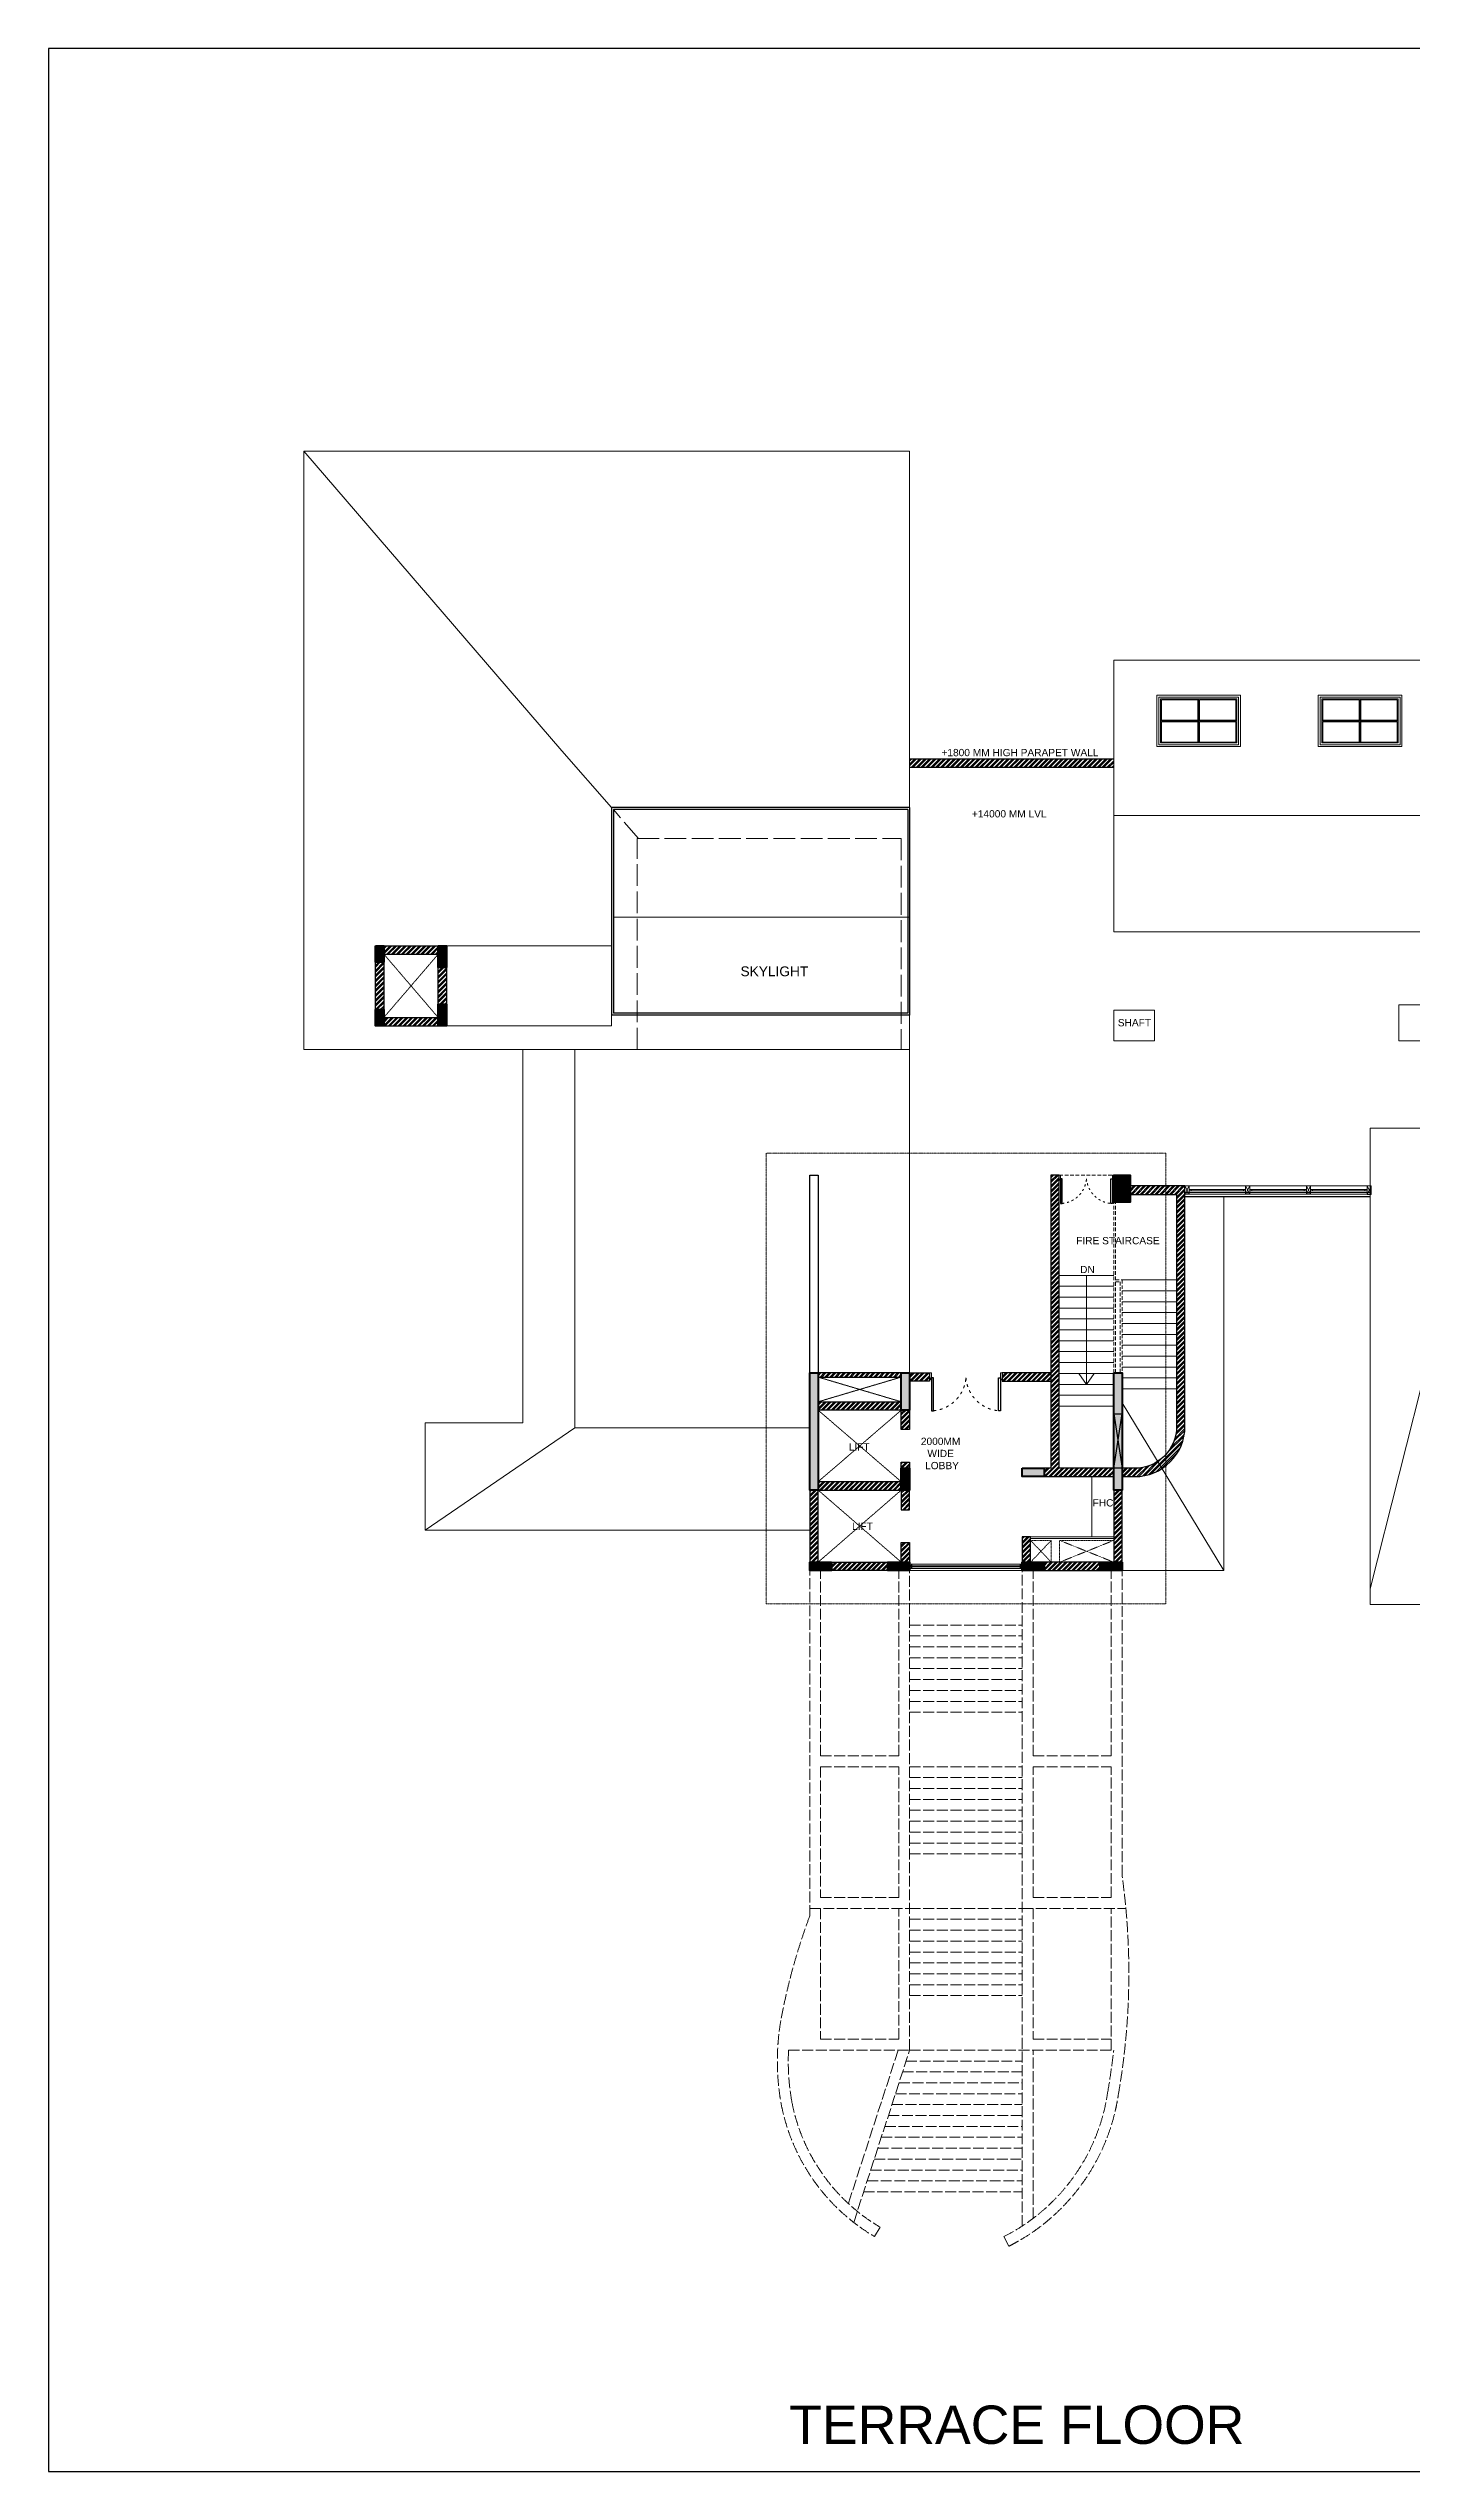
# Model space of a CAD drawing. Header units: millimetres. Extents: x 149548 to 2069915, y -1587483 to -1219800.
# Drawn here: x 1606738 to 1644270, y -1411025 to -1344331 of the extents above; entities that cross this region are included whole.
import ezdxf

# ---------------------------------------------------------------- set-up
doc = ezdxf.new("R2010")
doc.units = ezdxf.units.MM
doc.header["$MEASUREMENT"] = 0
for name, pattern in [('ACAD_ISO02W100', [15, 12, -3]), ('ACAD_ISO03W100', [30, 12, -18]), ('CONTINOUS', [0]), ('DASHED', [0.75, 0.5, -0.25]), ('HIDDEN', [0.375, 0.25, -0.125]), ('x-equipment$0$HIDDEN2', [0.1875, 0.125, -0.0625])]:
    doc.linetypes.add(name, pattern=pattern)
for name, color, linetype, lineweight in [('BRICK WALL_MOFA', 8, 'Continuous', 30), ('CONCRETE_MOFA', 230, 'Continuous', 40), ('DIMENSION_MOFA', 62, 'HIDDEN', 15), ('DOOR FRAME_MOFA', 42, 'Continuous', 15), ('DOOR SWING_MOFA', 49, 'ACAD_ISO03W100', 5), ('ELEV_09_MOFA', 37, 'Continuous', 9), ('ELEV_15_MOFA', 31, 'Continuous', 15), ('ELEV_GRADE 2_MOFA', 37, 'Continuous', 9), ('NEW BLOCK WORK', 126, 'Continuous', 30), ('OVERHEAD LINES_MOFA', 252, 'ACAD_ISO02W100', 9), ('STAIRS_MOFA', 1, 'Continuous', 13), ('TEXT_MOFA', 222, 'Continuous', 18)]:
    doc.layers.add(name, color=color, linetype=linetype, lineweight=lineweight)
doc.layers.add('DOOR  MOFA', color=7, linetype='Continuous')
doc.layers.add('HATCH SOLID_MOFA', color=7, linetype='Continuous', lineweight=5, true_color=0x9c9c9c)
doc.layers.add('HATCH_LIGHT_MOFA', color=7, linetype='Continuous', lineweight=5, true_color=0x5b5b5b)
doc.layers.add('WINDOW FRAME_MOFA', color=19, linetype='Continuous', lineweight=15, transparency=0.4)
doc.styles.add('1-100', font='arial.ttf', dxfattribs={"height": 400})
doc.styles.get("Standard").update_dxf_attribs({"font": 'arial.ttf'})
doc.dimstyles.new('DIM 1-100 1', dxfattribs={"dimtxt": 200, "dimasz": 100, "dimexe": 50, "dimexo": 50, "dimgap": 50, "dimtad": 1, "dimdec": 1, "dimrnd": 5, "dimzin": 0, "dimdsep": 46, "dimtxsty": 'Standard', "dimblk": 'ARCHTICK', "dimcen": 100, "dimdle": 100, "dimclrd": 256, "dimclre": 256, "dimclrt": 256, "dimadec": 0, "dimazin": 0, "dimtfac": 1, "dimtdec": 1, "dimtix": 1, "dimtofl": 0, "dimtmove": 1, "dimatfit": 3, "dimldrblk": 'OPEN90', "dimfxl": 1, "dimtolj": 1, "dimtzin": 0, "dimlwd": -1, "dimlwe": -1, "dimarcsym": 0})
pattern_1 = [(45, (809291.075, -352668.9), (-67.351921, 67.351921), []), (45, (809335.98, -352668.9), (-67.351921, 67.351921), [])]
pattern_2 = [(45, (2077931.49, -1366866.46), (-67.35192, 67.35192), []), (45, (2077976.39, -1366866.46), (-67.35192, 67.35192), [])]
pattern_3 = [(45, (91450.9, 7511.24), (-67.35192, 67.35192), []), (45, (91495.8, 7511.24), (-67.35192, 67.35192), [])]

# ---------------------------------------------------------------- blocks, each defined once
blk = doc.blocks.new('AL FRAME 50X100_MOFA^-flat-40')
blk.add_lwpolyline([(0, 123.625), (0, 8.625), (57.5, 8.625), (57.5, 123.625)], close=True)
at = {"layer": 'HATCH_LIGHT_MOFA'}
for p, q in [((0, 123.625), (57.5, 8.625)), ((0, 8.625), (57.5, 123.625))]:
    blk.add_line(p, q, dxfattribs=at)
blk = doc.blocks.new('*U127')
at = {"layer": 'ELEV_GRADE 2_MOFA'}
blk.add_lwpolyline([(5525, -3377), (5553, -3377), (5553, -3356), (5525, -3356)], close=True, dxfattribs=at)
at = {"layer": 'WINDOW FRAME_MOFA'}
for points in [[(5525, -3309), (8510, -3309), (8567, -3309), (8567, -3424), (8510, -3424), (5525, -3424)], [(8567, -3309), (8510, -3424), (8510, -3309), (8567, -3424)], [(8481, -3356), (5553, -3356), (5553, -3377), (8481, -3377)]]:
    blk.add_lwpolyline(points, dxfattribs=at)
blk.add_lwpolyline([(8481, -3377), (8510, -3377), (8510, -3356), (8481, -3356)], close=True, dxfattribs=at)
at = {"layer": 'DIMENSION_MOFA'}
blk.add_blockref('AL FRAME 50X100_MOFA^-flat-40', (5467, -3432), dxfattribs=at)
blk = doc.blocks.new('strs')
at = {"layer": 'ELEV_GRADE 2_MOFA', "linetype": 'ACAD_ISO02W100', "ltscale": 25}
for p, q in [((0, -9508), (0, 0)), ((300, -5100), (300, 0)), ((2450, -5100), (2450, 0)), ((2750, -13200), (2750, 0)), ((5850, -18041), (5850, 0)), ((6150, -5100), (6150, 0)), ((8300, -5100), (8300, 0)), ((8600, -8403), (8600, 0)), ((2750, -1500), (5850, -1500)), ((2750, -1800), (5850, -1800)), ((2750, -2100), (5850, -2100)), ((2750, -2400), (5850, -2400)), ((2750, -2700), (5850, -2700)), ((2750, -3000), (5850, -3000)), ((2750, -3300), (5850, -3300)), ((2750, -3600), (5850, -3600)), ((2750, -3600), (5850, -3600)), ((2750, -3900), (5850, -3900)), ((300, -5100), (2450, -5100)), ((6150, -5100), (8300, -5100)), ((300, -5400), (2450, -5400)), ((2450, -9000), (2450, -5400)), ((2750, -5400), (5850, -5400)), ((2750, -5700), (5850, -5700)), ((2750, -6000), (5850, -6000)), ((6150, -9000), (6150, -5400)), ((6150, -5400), (8300, -5400)), ((8300, -9000), (8300, -5400)), ((2750, -6300), (5850, -6300)), ((2750, -6600), (5850, -6600)), ((2750, -6900), (5850, -6900)), ((2750, -7200), (5850, -7200)), ((2750, -7500), (5850, -7500)), ((2750, -7800), (5850, -7800)), ((0, -9300), (2750, -9300)), ((300, -9000), (2450, -9000)), ((2450, -12900), (2450, -9300)), ((2750, -9300), (5850, -9300)), ((5850, -9300), (8704, -9300)), ((6150, -9000), (8300, -9000)), ((8300, -13200), (8300, -9300)), ((2750, -9600), (5850, -9600)), ((2750, -9900), (5850, -9900)), ((2750, -10200), (5850, -10200)), ((2750, -10500), (5850, -10500)), ((2750, -10800), (5850, -10800)), ((2750, -11100), (5850, -11100)), ((2750, -11400), (5850, -11400)), ((2750, -11400), (5850, -11400)), ((2750, -11700), (5850, -11700)), ((-584, -13200), (2750, -13200)), ((300, -12900), (2450, -12900)), ((300, -12900), (2450, -12900)), ((2435, -13200), (1062, -17423)), ((1209, -17941), (2750, -13200)), ((2750, -13200), (8368, -13200)), ((2750, -13200), (8368, -13200)), ((6150, -12900), (8300, -12900)), ((6150, -17831), (6150, -13200)), ((2555, -13800), (5850, -13800)), ((2652, -13500), (5850, -13500)), ((2360, -14400), (5850, -14400)), ((2457, -14100), (5850, -14100)), ((2067, -15300), (5850, -15300)), ((2165, -15000), (5850, -15000)), ((2262, -14700), (5850, -14700)), ((1872, -15900), (5850, -15900)), ((1970, -15600), (5850, -15600)), ((1677, -16500), (5850, -16500)), ((1775, -16200), (5850, -16200)), ((1482, -17100), (5850, -17100)), ((1580, -16800), (5850, -16800)), ((5344, -18332), (5479, -18600))]:
    blk.add_line(p, q, dxfattribs=at)
for points in [[(300, -5400), (300, -9000)], [(300, -9300), (300, -12900)], [(6150, -9300), (6150, -12900)]]:
    blk.add_lwpolyline(points, dxfattribs=at)
for points in [[(0, -9508, 0.043507), (-798, -12389, 0.08667), (-788, -14677, 0.215471), (1783, -18332)], [(-584, -13200, 0.056292), (-493, -14622, 0.215385), (1936, -18073), (1783, -18332)]]:
    blk.add_lwpolyline(points, format="xyb", dxfattribs=at)
for centre, radius, start, end in [((-10636, -11082), 19422, 350.06962, 7.93105), ((-10636, -11082), 19122, 350.06962, 353.64208), ((2963, -13604), 5294, 296.73879, 351.53101), ((2963, -13604), 5594, 296.73879, 351.49113)]:
    blk.add_arc(centre, radius, start, end, dxfattribs=at)
blk = doc.blocks.new('blah blah blah1-flat-1')
at = {"layer": 'DOOR  MOFA'}
for points in [[(-1593, 20), (-1593, -730), (-1546, -730), (-1546, 20)], [(-27, 20), (-27, -730), (-74, -730), (-74, 20)]]:
    blk.add_lwpolyline(points, close=True, dxfattribs=at)
at = {"layer": 'DOOR FRAME_MOFA'}
for p, q in [((-1635, -20), (-1635, 130)), ((15, -20), (15, 130))]:
    blk.add_line(p, q, dxfattribs=at)
at = {"layer": 'DOOR FRAME_MOFA', "ltscale": 5}
for points in [[(-1605, 20), (-1593, 20), (-1593, 130), (-1635, 130)], [(-1635, -20), (-1605, -20), (-1605, 20)], [(15, -20), (-15, -20), (-15, 20), (-27, 20), (-27, 130), (15, 130)]]:
    blk.add_lwpolyline(points, dxfattribs=at)
at = {"layer": 'DOOR SWING_MOFA', "linetype": 'ACAD_ISO03W100', "ltscale": 5}
for centre, start, end in [((-1623, 82), 275.3904, 355.6632), ((3, 82), 184.3368, 264.6096)]:
    blk.add_arc(centre, 815, start, end, dxfattribs=at)
blk = doc.blocks.new('_ArchTick')
at = {"color": 0, "linetype": 'ByBlock', "const_width": 0.15}
blk.add_lwpolyline([(-0.5, -0.5), (0.5, 0.5)], dxfattribs=at)
blk = doc.blocks.new('WINDOW CENTRAL AXIS')
at = {"layer": 'WINDOW FRAME_MOFA'}
for p, q in [((1240128, -1741480), (1240243, -1741250)), ((1240128, -1741250), (1240243, -1741480)), ((1241800, -1741480), (1241915, -1741250)), ((1241800, -1741250), (1241915, -1741480)), ((1243471, -1741480), (1243586, -1741250)), ((1243471, -1741250), (1243586, -1741480)), ((1245258, -1741481), (1245143, -1741251)), ((1245258, -1741251), (1245143, -1741481))]:
    blk.add_line(p, q, dxfattribs=at)
for points in [[(1240128, -1741480), (1240128, -1741250), (1240243, -1741250), (1240243, -1741480)], [(1240243, -1741480), (1245258, -1741481), (1245258, -1741251), (1240243, -1741250)], [(1240300, -1741345), (1240243, -1741345), (1240243, -1741386), (1240300, -1741386)], [(1241742, -1741345), (1241800, -1741345), (1241800, -1741386), (1241742, -1741386)], [(1241800, -1741480), (1241800, -1741250), (1241915, -1741250), (1241915, -1741480)], [(1241972, -1741345), (1241915, -1741345), (1241915, -1741386), (1241972, -1741386)], [(1243414, -1741345), (1243471, -1741345), (1243471, -1741386), (1243414, -1741386)], [(1243644, -1741345), (1243586, -1741345), (1243586, -1741386), (1243644, -1741386)], [(1245085, -1741345), (1245143, -1741345), (1245143, -1741386), (1245085, -1741386)], [(1245258, -1741481), (1245258, -1741251), (1245143, -1741251), (1245143, -1741481)]]:
    blk.add_lwpolyline(points, close=True, dxfattribs=at)
for points in [[(1240300, -1741345), (1241742, -1741345)], [(1241972, -1741345), (1243414, -1741345)], [(1243644, -1741345), (1245085, -1741345)], [(1241742, -1741386), (1240300, -1741386)], [(1243414, -1741386), (1241972, -1741386)], [(1245085, -1741386), (1243644, -1741386)]]:
    blk.add_lwpolyline(points, dxfattribs=at)
at = {"layer": 'WINDOW FRAME_MOFA', "elevation": 0}
blk.add_lwpolyline([(1243471, -1741480), (1243471, -1741250), (1243586, -1741250), (1243586, -1741480)], close=True, dxfattribs=at)
blk = doc.blocks.new('A$C187627ee')
at = {"layer": 'HATCH SOLID_MOFA', "transparency": 33554687}
h = blk.add_hatch(dxfattribs=at)
h.set_pattern_fill('ANSI32', color=256, scale=10)
h.set_pattern_definition(pattern_3)
h.paths.add_polyline_path([(-5300, 3225), (-5850, 3225), (-5850, 2995), (-5300, 2995)])
h.paths.add_polyline_path([(-1960, 2995), (-1960, 3225), (-3300, 3225), (-3300, 2995)])
h.paths.add_polyline_path([(-1730, 8670), (-1960, 8670), (-1960, 600), (-2150, 600), (-2150, 370), (-230, 370), (-230, 600), (-1730, 600)])
h = blk.add_hatch(dxfattribs=at)
h.set_pattern_fill('ANSI32', color=256, scale=10)
h.set_pattern_definition(pattern_3)
edge = h.paths.add_edge_path()
edge.add_line((1500, 8140), (1500, 1750))
edge.add_arc((350, 1750), 1150, -89.99999, 0.00001, ccw=False)
edge.add_line((350, 600), (0, 600))
edge.add_line((0, 600), (0, 370))
edge.add_line((0, 370), (350, 370))
edge.add_arc((350, 1750), 1380, 270.00001, 360.00007)
edge.add_line((1730, 1750), (1730, 8370))
edge.add_line((1730, 8370), (220, 8370))
edge.add_line((220, 8370), (220, 8140))
edge.add_line((220, 8140), (1500, 8140))
at = {"layer": 'BRICK WALL_MOFA'}
blk.add_lwpolyline([(-1730, 8670), (-1960, 8670), (-1960, 600), (-2150, 600), (-2150, 370), (-230, 370), (-230, 600), (-1730, 600)], close=True, dxfattribs=at)
blk.add_lwpolyline([(1500, 8140), (1500, 1750, -0.414214), (350, 600), (0, 600), (0, 370), (350, 370, 0.414214), (1730, 1750), (1730, 8370), (220, 8370), (220, 8140)], format="xyb", close=True, dxfattribs=at)
for points in [[(-5850, 3225), (-5300, 3225), (-5300, 2995), (-5850, 2995)], [(-1960, 3225), (-2750, 3225), (-3300, 3225), (-3300, 2995), (-1960, 2995)]]:
    blk.add_lwpolyline(points, dxfattribs=at)
at = {"layer": 'NEW BLOCK WORK'}
for p, q in [((-230, 2100), (0, 600)), ((-230, 600), (0, 2100))]:
    blk.add_line(p, q, dxfattribs=at)
blk.add_lwpolyline([(0, 600), (-230, 600), (-230, 2100), (0, 2100)], close=True, dxfattribs=at)
at = {"layer": 'STAIRS_MOFA', "linetype": 'DASHED', "ltscale": 200}
blk.add_line((-1730, 8670), (-230, 8670), dxfattribs=at)
at = {"layer": 'STAIRS_MOFA'}
for p, q in [((-1730, 5910), (-230, 5910)), ((-1730, 5610), (-230, 5610)), ((1500, 5785), (0, 5785)), ((1500, 5485), (0, 5485)), ((-1730, 5310), (-230, 5310)), ((-1730, 5010), (-230, 5010)), ((-1730, 4710), (-230, 4710)), ((1500, 5185), (0, 5185)), ((1500, 4885), (0, 4885)), ((-1730, 4410), (-230, 4410)), ((-1730, 4110), (-230, 4110)), ((1500, 4585), (0, 4585)), ((1500, 4285), (0, 4285)), ((-1730, 3810), (-230, 3810)), ((-1730, 3510), (-230, 3510)), ((1500, 3985), (0, 3985)), ((1500, 3685), (0, 3685)), ((1500, 3385), (0, 3385)), ((-1730, 3210), (-230, 3210)), ((-1730, 2910), (-230, 2910)), ((1500, 3085), (0, 3085)), ((1500, 2785), (0, 2785)), ((-1730, 2610), (-230, 2610)), ((-1730, 2310), (-230, 2310)), ((1730, 2100), (1730, 2100))]:
    blk.add_line(p, q, dxfattribs=at)
at = {"layer": 'STAIRS_MOFA', "linetype": 'DASHED', "ltscale": 200}
for points in [[(-230, 3225), (-230, 7920)], [(-180, 3225), (-180, 7920)], [(-180, 5785), (0, 5785), (0, 3225)], [(-180, 5735), (-50, 5735), (-50, 3225)]]:
    blk.add_lwpolyline(points, dxfattribs=at)
at = {"layer": 'DIMENSION_MOFA'}
for p, xscale, yscale, zscale in [((-244, 8552), 0.9090899184022943, 0.9090899184022943, 0.9090899184022943), ((-3318, 3067), 1.212121212121197, 1.212121212121197, 1.212121212121197)]:
    blk.add_blockref('blah blah blah1-flat-1', p, dxfattribs=dict(at, xscale=xscale, yscale=yscale, zscale=zscale))
at = {"layer": 'TEXT_MOFA', "insert": (1500, 6966), "char_height": 200, "attachment_point": 3, "rotation": 0.00001, "style": '1-100'}
blk.add_mtext_dynamic_manual_height_columns('\\pxqc;FIRE STAIRCASE', width=3230, gutter_width=750, heights=[0], dxfattribs=at)
at = {"layer": 'TEXT_MOFA', "insert": (-1157, 6171), "char_height": 200, "attachment_point": 1, "style": '1-100'}
blk.add_mtext_dynamic_manual_height_columns('DN', width=404.63, gutter_width=750, heights=[0], dxfattribs=at)
at = {"layer": 'HATCH_LIGHT_MOFA'}
blk.add_leader([(-980, 2910), (-980, 5910)], dimstyle='DIM 1-100 1', override={"dimasz": 300, "dimldrblk": 'Open90'}, dxfattribs=at)

msp = doc.modelspace()

# ---------------------------------------------------------------- hatches: boundary and pattern name
at = {"layer": 'HATCH SOLID_MOFA'}
h = msp.add_hatch(dxfattribs=at)
h.set_pattern_fill('ANSI32', color=256, scale=10)
h.set_pattern_definition(pattern_2)
h.paths.add_polyline_path([(1630449.95, -1364125.38), (1630449.95, -1363895.38), (1636069.95, -1363895.38), (1636069.95, -1364125.38)])
h = msp.add_hatch(dxfattribs=at)
h.set_pattern_fill('ANSI32', color=256, scale=10)
h.set_pattern_definition(pattern_1)
h.paths.add_polyline_path([(1617469.95, -1371235.38), (1617469.95, -1371005.38), (1615969.95, -1371005.38), (1615969.95, -1371235.38)])
h.paths.add_polyline_path([(1615739.95, -1370785.38), (1615969.95, -1370785.38), (1615969.95, -1369480.38), (1615739.95, -1369480.38)])
h.paths.add_polyline_path([(1615969.95, -1369260.38), (1617469.95, -1369260.38), (1617469.95, -1369030.38), (1615969.95, -1369030.38)])
h.paths.add_polyline_path([(1617469.95, -1369630.38), (1617699.95, -1369630.38)])
h = msp.add_hatch(dxfattribs=at)
h.set_pattern_fill('ANSI32', color=256, scale=10)
h.set_pattern_definition(pattern_2)
h.paths.add_polyline_path([(1617469.95, -1370635.38), (1617469.95, -1369630.38), (1617699.95, -1369630.38), (1617699.95, -1370635.38)])
h = msp.add_hatch(dxfattribs=at)
h.set_pattern_fill('ANSI32', color=256, scale=10)
h.set_pattern_definition(pattern_1)
h.paths.add_polyline_path([(1629849.95, -1385995.38), (1629849.95, -1386225.38), (1628299.95, -1386225.38), (1628299.95, -1385995.38)])
h.paths.add_polyline_path([(1630219.95, -1380785.38), (1627929.95, -1380785.38), (1627929.95, -1380900.38), (1630219.95, -1380900.38)])
h.paths.add_polyline_path([(1630449.95, -1384010.38), (1630219.95, -1384010.38), (1630219.95, -1384552.88), (1630449.95, -1384552.88)])
h.paths.add_polyline_path([(1630449.95, -1385452.88), (1630449.95, -1385995.38), (1630219.95, -1385995.38), (1630219.95, -1385452.88)])
h.paths.add_polyline_path([(1630449.95, -1381810.38), (1630449.95, -1382345.38), (1630219.95, -1382345.38), (1630219.95, -1381810.38)])
h.paths.add_polyline_path([(1630449.95, -1383245.38), (1630449.95, -1383410.38), (1630219.95, -1383410.38), (1630219.95, -1383245.38)])
h.paths.add_polyline_path([(1630219.95, -1384010.38), (1630219.95, -1383780.38), (1627929.95, -1383780.38), (1627929.95, -1384010.38)])
h.paths.add_polyline_path([(1627929.95, -1381580.38), (1630219.95, -1381580.38), (1630219.95, -1381810.38), (1627929.95, -1381810.38)])
h.paths.add_polyline_path([(1627699.95, -1384010.38), (1627699.95, -1385995.38), (1627929.95, -1385995.38), (1627929.95, -1384010.38)])
h = msp.add_hatch(dxfattribs=at)
h.set_pattern_fill('ANSI32', color=256, scale=10)
h.set_pattern_definition(pattern_1)
h.paths.add_polyline_path([(1636299.95, -1385995.38), (1636299.95, -1385815.38), (1636299.95, -1384461.02), (1636299.95, -1384010.38), (1636069.95, -1384010.38), (1636069.95, -1385995.38)])
at = {"layer": 'HATCH SOLID_MOFA', "transparency": 33554687}
h = msp.add_hatch(dxfattribs=at)
h.set_pattern_fill('ANSI32', color=256, scale=10)
h.set_pattern_definition([(45, (488972.81, -352664.94), (-67.351921, 67.351921), []), (45, (489017.71, -352664.94), (-67.351921, 67.351921), [])])
h.paths.add_polyline_path([(1633779.94, -1385995.38), (1633779.94, -1385295.38), (1633549.95, -1385295.38), (1633549.95, -1385995.38)])
at = {"layer": 'HATCH SOLID_MOFA'}
h = msp.add_hatch(dxfattribs=at)
h.set_pattern_fill('ANSI32', color=256, scale=10)
h.set_pattern_definition(pattern_1)
h.paths.add_polyline_path([(1634149.95, -1385995.38), (1635699.95, -1385995.38), (1635699.95, -1386225.38), (1634149.95, -1386225.38)])
at = {"layer": 'HATCH_LIGHT_MOFA', "transparency": 33554687}
h = msp.add_hatch(color=256, dxfattribs=at)
h.dxf.hatch_style = 1
h.paths.add_polyline_path([(1615739.95, -1369030.38), (1615739.95, -1369480.38), (1615969.95, -1369480.38), (1615969.95, -1369030.38)])
h = msp.add_hatch(color=256, dxfattribs=at)
h.dxf.hatch_style = 1
h.paths.add_polyline_path([(1617469.95, -1369630.38), (1617699.95, -1369630.38), (1617699.95, -1369030.38), (1617469.95, -1369030.38)])
h = msp.add_hatch(color=256, dxfattribs=at)
h.dxf.hatch_style = 1
h.paths.add_polyline_path([(1615739.95, -1370785.38), (1615739.95, -1371235.38), (1615969.95, -1371235.38), (1615969.95, -1370785.38)])
h = msp.add_hatch(color=256, dxfattribs=at)
h.dxf.hatch_style = 1
h.paths.add_polyline_path([(1617469.95, -1371235.38), (1617699.95, -1371235.38), (1617699.95, -1370635.38), (1617469.95, -1370635.38)])
h = msp.add_hatch(color=256, dxfattribs=at)
h.dxf.hatch_style = 1
h.paths.add_polyline_path([(1636069.95, -1376090.38), (1636519.95, -1376090.38), (1636519.95, -1375340.38), (1636069.95, -1375340.38)])
h = msp.add_hatch(color=256, dxfattribs=at)
h.dxf.hatch_style = 1
h.paths.add_polyline_path([(1627699.95, -1380785.38), (1627699.95, -1384010.38), (1627929.95, -1384010.38), (1627929.95, -1380785.38)])
h = msp.add_hatch(color=256, dxfattribs=at)
h.dxf.hatch_style = 1
h.paths.add_polyline_path([(1630219.95, -1381810.38), (1630449.95, -1381810.38), (1630449.95, -1380785.38), (1630219.95, -1380785.38)])
h = msp.add_hatch(color=256, dxfattribs=at)
h.dxf.hatch_style = 1
h.paths.add_polyline_path([(1636069.95, -1380785.38), (1636069.95, -1384010.38), (1636299.95, -1384010.38), (1636299.95, -1380785.38)])
h.paths.add_polyline_path([(1633549.95, -1383410.36), (1634149.95, -1383410.36), (1634149.95, -1383640.38), (1633549.95, -1383640.38)])
h = msp.add_hatch(color=256, dxfattribs=at)
h.dxf.hatch_style = 1
h.paths.add_polyline_path([(1630219.95, -1384010.38), (1630449.95, -1384010.38), (1630449.95, -1383410.38), (1630219.95, -1383410.38)])
h = msp.add_hatch(color=256, dxfattribs=at)
h.dxf.hatch_style = 1
h.paths.add_polyline_path([(1627699.95, -1385995.38), (1627699.95, -1386225.38), (1628299.95, -1386225.38), (1628299.95, -1385995.38)])
h = msp.add_hatch(color=256, dxfattribs=at)
h.dxf.hatch_style = 1
h.paths.add_polyline_path([(1629849.95, -1385995.38), (1629849.95, -1386225.38), (1630449.95, -1386225.38), (1630449.95, -1385995.38)])
h = msp.add_hatch(color=256, dxfattribs=at)
h.dxf.hatch_style = 1
h.paths.add_polyline_path([(1633549.95, -1385995.38), (1633549.95, -1386225.38), (1634149.95, -1386225.38), (1634149.95, -1385995.38)])
h = msp.add_hatch(color=256, dxfattribs=at)
h.dxf.hatch_style = 1
h.paths.add_polyline_path([(1635699.95, -1385995.38), (1635699.95, -1386225.38), (1636299.95, -1386225.38), (1636299.95, -1385995.38)])

# ---------------------------------------------------------------- linework, layer by layer
at = {"layer": 'BRICK WALL_MOFA'}
for p, q in [((1636069.95, -1363895.38), (1630449.95, -1363895.38)), ((1636069.95, -1364125.38), (1630449.95, -1364125.38)), ((1615969.95, -1369030.38), (1617469.95, -1369030.38)), ((1615969.95, -1369260.38), (1617469.95, -1369260.38)), ((1615969.95, -1371005.38), (1617469.95, -1371005.38)), ((1617699.95, -1370890.72), (1617699.95, -1371120.72)), ((1615739.95, -1371235.38), (1617699.95, -1371235.38)), ((1643129.95, -1375825.38), (1638029.95, -1375825.38)), ((1643129.95, -1375940.38), (1638029.95, -1375940.38)), ((1627699.95, -1384010.38), (1630219.95, -1384010.38))]:
    msp.add_line(p, q, dxfattribs=at)
for points in [[(1615739.95, -1371235.38), (1615739.95, -1369480.38), (1615969.95, -1369480.38), (1615969.95, -1371005.38)], [(1629849.95, -1385995.38), (1629849.95, -1386225.38), (1628299.95, -1386225.38), (1628299.95, -1385995.38), (1629849.95, -1385995.38)]]:
    msp.add_lwpolyline(points, dxfattribs=at)
for points in [[(1617469.95, -1369630.38), (1617699.95, -1369630.38), (1617699.95, -1370635.38), (1617469.95, -1370635.38)], [(1627699.95, -1375340.38), (1627929.95, -1375340.38), (1627929.95, -1380785.37), (1627699.95, -1380785.37)], [(1630219.95, -1380785.38), (1627929.95, -1380785.38), (1627929.95, -1380900.38), (1630219.95, -1380900.38)], [(1627929.95, -1381580.38), (1630219.95, -1381580.38), (1630219.95, -1381810.38), (1627929.95, -1381810.38)], [(1630449.95, -1381810.38), (1630449.95, -1382345.38), (1630219.95, -1382345.38), (1630219.95, -1381810.38)], [(1630219.95, -1384010.38), (1630219.95, -1383780.38), (1627929.95, -1383780.38), (1627929.95, -1384010.38)], [(1630449.95, -1383245.38), (1630449.95, -1383410.38), (1630219.95, -1383410.38), (1630219.95, -1383245.38)], [(1627699.95, -1384010.38), (1627699.95, -1385995.38), (1627929.95, -1385995.38), (1627929.95, -1384010.38)], [(1630449.95, -1384010.38), (1630219.95, -1384010.38), (1630219.95, -1384552.88), (1630449.95, -1384552.88)], [(1636069.95, -1385995.38), (1636299.95, -1385995.38), (1636299.95, -1384010.38), (1636069.95, -1384010.38)], [(1630449.95, -1385452.88), (1630449.95, -1385995.38), (1630219.95, -1385995.38), (1630219.95, -1385452.88)], [(1633779.94, -1385995.38), (1633779.94, -1385295.38), (1633549.95, -1385295.38), (1633549.95, -1385995.38)], [(1634149.95, -1386225.38), (1635699.95, -1386225.38), (1635699.95, -1385995.38), (1634149.95, -1385995.38)]]:
    msp.add_lwpolyline(points, close=True, dxfattribs=at)
at = {"layer": 'CONCRETE_MOFA'}
for points in [[(1615739.95, -1369030.38), (1615969.95, -1369030.38), (1615969.95, -1369480.38), (1615739.95, -1369480.38), (1615739.95, -1369030.38)], [(1617469.95, -1369030.38), (1617699.95, -1369030.38), (1617699.95, -1369630.38), (1617469.95, -1369630.38), (1617469.95, -1369030.38)], [(1615739.95, -1370785.38), (1615969.95, -1370785.38), (1615969.95, -1371235.38), (1615739.95, -1371235.38), (1615739.95, -1370785.38)], [(1617469.95, -1370635.38), (1617699.95, -1370635.38), (1617699.95, -1371235.38), (1617469.95, -1371235.38), (1617469.95, -1370635.38)], [(1636069.95, -1375340.38), (1636519.95, -1375340.38), (1636519.95, -1376090.38), (1636069.95, -1376090.38), (1636069.95, -1375340.38)], [(1627699.95, -1380785.38), (1627929.95, -1380785.38), (1627929.95, -1384010.38), (1627699.95, -1384010.38), (1627699.95, -1380785.38)], [(1630219.95, -1380785.38), (1630449.95, -1380785.38), (1630449.95, -1381810.38), (1630219.95, -1381810.38), (1630219.95, -1380785.38)], [(1636069.95, -1380785.38), (1636299.95, -1380785.38), (1636299.95, -1384010.38), (1636069.95, -1384010.38), (1636069.95, -1380785.38)], [(1630219.95, -1383410.38), (1630449.95, -1383410.38), (1630449.95, -1384010.38), (1630219.95, -1384010.38), (1630219.95, -1383410.38)], [(1628299.95, -1385995.38), (1628299.95, -1386225.38), (1627699.95, -1386225.38), (1627699.95, -1385995.38), (1628299.95, -1385995.38)], [(1630449.95, -1385995.38), (1630449.95, -1386225.38), (1629849.95, -1386225.38), (1629849.95, -1385995.38), (1630449.95, -1385995.38)], [(1634149.95, -1385995.38), (1634149.95, -1386225.38), (1633549.95, -1386225.38), (1633549.95, -1385995.38), (1634149.95, -1385995.38)], [(1636299.95, -1385995.38), (1636299.95, -1386225.38), (1635699.95, -1386225.38), (1635699.95, -1385995.38), (1636299.95, -1385995.38)]]:
    msp.add_lwpolyline(points, dxfattribs=at)
for points in [[(1636519.95, -1375340.38), (1636519.95, -1376090.38), (1636069.95, -1376090.38), (1636069.95, -1375340.38)], [(1633549.95, -1383410.36), (1634149.95, -1383410.36), (1634149.95, -1383640.38), (1633549.95, -1383640.38)]]:
    msp.add_lwpolyline(points, close=True, dxfattribs=at)
at = {"layer": 'DOOR FRAME_MOFA'}
for p, q in [((1633779.94, -1385295.38), (1636069.95, -1385295.38)), ((1633779.94, -1385345.38), (1636069.95, -1385345.38))]:
    msp.add_line(p, q, dxfattribs=at)
at = {"layer": 'ELEV_09_MOFA', "linetype": 'ACAD_ISO02W100', "ltscale": 50}
msp.add_line((1622986.45, -1366075.38), (1622291.63, -1365282.44), dxfattribs=at)
msp.add_lwpolyline([(1622949.95, -1366075.38), (1630219.95, -1366075.38), (1630219.95, -1371883.38), (1622949.95, -1371883.38)], close=True, dxfattribs=at)
at = {"layer": 'ELEV_15_MOFA', "ltscale": 900}
for p, q in [((1613769.95, -1363665.38), (1613769.95, -1355414.82)), ((1613769.95, -1355414.82), (1630449.95, -1355414.82)), ((1620873.67, -1363664.24), (1613769.95, -1355414.82)), ((1613769.95, -1371883.38), (1613769.95, -1363665.38)), ((1622241.63, -1365225.38), (1620873.67, -1363664.24)), ((1671629.95, -1365445.38), (1636069.95, -1365445.38)), ((1630449.95, -1368243.38), (1622291.63, -1368243.38)), ((1617699.95, -1369030.38), (1622241.63, -1369030.38)), ((1622241.63, -1370935.38), (1622241.63, -1371235.38)), ((1630449.95, -1370935.38), (1630449.95, -1380785.38)), ((1630449.95, -1371883.38), (1613769.95, -1371883.38)), ((1617699.95, -1371235.38), (1622241.63, -1371235.38)), ((1621229.95, -1382295.39), (1621229.95, -1371883.38)), ((1643129.95, -1374045.38), (1644929.95, -1374045.38)), ((1639099.95, -1386225.38), (1639099.95, -1375940.38)), ((1644729.95, -1380414.26), (1643129.95, -1386725.38)), ((1627699.91, -1382295.38), (1627699.89, -1380785.38)), ((1627699.89, -1380785.38), (1630449.95, -1380785.38)), ((1636299.95, -1381613.61), (1639099.95, -1386225.38)), ((1617112.95, -1385110.38), (1621229.95, -1382295.39)), ((1627699.91, -1382295.38), (1621229.95, -1382295.39)), ((1639099.95, -1386225.38), (1636299.95, -1386225.38))]:
    msp.add_line(p, q, dxfattribs=at)
at = {"layer": 'ELEV_15_MOFA', "lineweight": 30, "ltscale": 900}
for p, q in [((1630449.95, -1365225.38), (1622241.63, -1365225.38)), ((1622241.63, -1365225.38), (1622241.63, -1370935.38)), ((1622291.63, -1365275.38), (1622291.63, -1370885.38)), ((1630399.95, -1365275.38), (1622291.63, -1365275.38)), ((1630449.95, -1370935.38), (1622241.63, -1370935.38)), ((1630399.95, -1370885.38), (1622291.63, -1370885.38))]:
    msp.add_line(p, q, dxfattribs=at)
at = {"layer": 'ELEV_15_MOFA', "linetype": 'x-equipment$0$HIDDEN2', "ltscale": 5}
for p, q in [((1626499.95, -1387140.38), (1626499.95, -1374740.38)), ((1637499.95, -1374740.38), (1626499.95, -1374740.38)), ((1637499.95, -1387140.38), (1637499.95, -1374740.38)), ((1626499.95, -1387140.38), (1637499.95, -1387140.38))]:
    msp.add_line(p, q, dxfattribs=at)
at = {"layer": 'ELEV_15_MOFA'}
for p, q in [((1636299.95, -1386225.38), (1627699.95, -1386225.38)), ((1636299.95, -1386225.38), (1627699.95, -1386225.38)), ((1630449.95, -1386225.38), (1633549.95, -1386225.38))]:
    msp.add_line(p, q, dxfattribs=at)
at = {"layer": 'ELEV_15_MOFA', "ltscale": 900}
for points in [[(1630449.95, -1355414.82), (1630449.95, -1365225.38)], [(1671629.95, -1368645.38), (1636069.95, -1368645.38), (1636069.95, -1361165.38), (1690359.95, -1361165.38), (1690359.95, -1368645.38), (1680409.95, -1368645.38), (1680409.95, -1376190.85), (1684159.95, -1376190.85), (1684159.95, -1387155.38), (1643129.95, -1387155.38), (1643129.95, -1374045.38)], [(1627699.95, -1385110.38), (1617112.95, -1385110.38), (1617112.95, -1382155.18), (1619799.34, -1382155.18), (1619799.34, -1371883.38)]]:
    msp.add_lwpolyline(points, dxfattribs=at)
for points in [[(1637257.45, -1362135.38), (1639557.45, -1362135.38), (1639557.45, -1363545.38), (1637257.45, -1363545.38)], [(1637307.45, -1362185.38), (1639507.45, -1362185.38), (1639507.45, -1363495.38), (1637307.45, -1363495.38)], [(1637357.45, -1362235.38), (1639457.45, -1362235.38), (1639457.45, -1363445.38), (1637357.45, -1363445.38)], [(1638407.45, -1362840.38), (1637357.45, -1362840.38), (1637357.45, -1362235.38), (1638407.45, -1362235.38)], [(1638382.45, -1362815.38), (1637382.45, -1362815.38), (1637382.45, -1362260.38), (1638382.45, -1362260.38)], [(1638407.45, -1362840.38), (1639457.45, -1362840.38), (1639457.45, -1362235.38), (1638407.45, -1362235.38)], [(1638432.45, -1362815.38), (1639432.45, -1362815.38), (1639432.45, -1362260.38), (1638432.45, -1362260.38)], [(1641702.45, -1362135.38), (1644002.45, -1362135.38), (1644002.45, -1363545.38), (1641702.45, -1363545.38)], [(1641752.45, -1362185.38), (1643952.45, -1362185.38), (1643952.45, -1363495.38), (1641752.45, -1363495.38)], [(1641802.45, -1362235.38), (1643902.45, -1362235.38), (1643902.45, -1363445.38), (1641802.45, -1363445.38)], [(1642852.45, -1362840.38), (1641802.45, -1362840.38), (1641802.45, -1362235.38), (1642852.45, -1362235.38)], [(1642827.45, -1362815.38), (1641827.45, -1362815.38), (1641827.45, -1362260.38), (1642827.45, -1362260.38)], [(1642852.45, -1362840.38), (1643902.45, -1362840.38), (1643902.45, -1362235.38), (1642852.45, -1362235.38)], [(1642877.45, -1362815.38), (1643877.45, -1362815.38), (1643877.45, -1362260.38), (1642877.45, -1362260.38)], [(1638407.45, -1362840.38), (1637357.45, -1362840.38), (1637357.45, -1363445.38), (1638407.45, -1363445.38)], [(1638382.45, -1362865.38), (1637382.45, -1362865.38), (1637382.45, -1363420.38), (1638382.45, -1363420.38)], [(1638407.45, -1362840.38), (1639457.45, -1362840.38), (1639457.45, -1363445.38), (1638407.45, -1363445.38)], [(1638432.45, -1362865.38), (1639432.45, -1362865.38), (1639432.45, -1363420.38), (1638432.45, -1363420.38)], [(1642852.45, -1362840.38), (1641802.45, -1362840.38), (1641802.45, -1363445.38), (1642852.45, -1363445.38)], [(1642827.45, -1362865.38), (1641827.45, -1362865.38), (1641827.45, -1363420.38), (1642827.45, -1363420.38)], [(1642852.45, -1362840.38), (1643902.45, -1362840.38), (1643902.45, -1363445.38), (1642852.45, -1363445.38)], [(1642877.45, -1362865.38), (1643877.45, -1362865.38), (1643877.45, -1363420.38), (1642877.45, -1363420.38)], [(1636069.95, -1370805.38), (1637192.45, -1370805.38), (1637192.45, -1371645.38), (1636069.95, -1371645.38)], [(1643917.45, -1371645.38), (1646232.4, -1371645.38), (1646232.4, -1370655.38), (1643917.45, -1370655.38)]]:
    msp.add_lwpolyline(points, close=True, dxfattribs=at)
at = {"layer": 'ELEV_15_MOFA', "lineweight": 30, "ltscale": 900}
for points in [[(1630449.95, -1365225.38), (1630449.95, -1370935.38)], [(1630399.95, -1365275.38), (1630399.95, -1370885.38)]]:
    msp.add_lwpolyline(points, dxfattribs=at)
at = {"layer": 'HATCH_LIGHT_MOFA', "linetype": 'DASHED', "ltscale": 0.5}
for p, q in [((1615969.95, -1369255.38), (1617469.95, -1371005.38)), ((1615969.95, -1371005.38), (1617469.95, -1369260.38)), ((1627929.95, -1381580.38), (1630219.95, -1380900.38)), ((1627929.95, -1380900.38), (1630219.95, -1381580.38)), ((1630219.95, -1381810.38), (1627929.95, -1383780.38)), ((1627929.95, -1381810.38), (1630219.95, -1383780.38)), ((1630219.95, -1384010.38), (1627929.95, -1385995.38)), ((1627929.95, -1384010.38), (1630219.95, -1385995.38))]:
    msp.add_line(p, q, dxfattribs=at)
at = {"layer": 'NEW BLOCK WORK'}
msp.add_lwpolyline([(1606737.63, -1411024.72), (1704902.57, -1411024.72), (1704902.57, -1344330.74), (1606737.63, -1344330.74)], close=True, dxfattribs=at)
at = {"layer": 'OVERHEAD LINES_MOFA', "ltscale": 0.01}
for p, q in [((1633779.95, -1385395.38), (1634349.96, -1385995.38)), ((1633779.95, -1385995.38), (1634349.95, -1385395.38)), ((1634579.96, -1385395.38), (1636069.96, -1385995.38)), ((1634579.96, -1385995.38), (1636069.96, -1385395.38))]:
    msp.add_line(p, q, dxfattribs=at)
at = {"layer": 'OVERHEAD LINES_MOFA', "linetype": 'CONTINOUS', "ltscale": 0.01}
msp.add_lwpolyline([(1635469.94, -1385295.38), (1636069.95, -1385295.38), (1636069.95, -1383640.38), (1635469.94, -1383640.38)], close=True, dxfattribs=at)
at = {"layer": 'OVERHEAD LINES_MOFA', "ltscale": 0.01}
for points in [[(1633779.95, -1385395.38), (1634349.95, -1385395.38), (1634349.95, -1385995.38), (1633779.95, -1385995.38)], [(1634579.96, -1385395.38), (1636069.96, -1385395.38), (1636069.96, -1385995.38), (1634579.96, -1385995.38)]]:
    msp.add_lwpolyline(points, close=True, dxfattribs=at)
at = {"layer": 'STAIRS_MOFA'}
for p, q in [((1636299.95, -1384310.38), (1636299.95, -1384461.02)), ((1636299.95, -1384461.02), (1636299.95, -1385815.38))]:
    msp.add_line(p, q, dxfattribs=at)

# ---------------------------------------------------------------- block references
msp.add_blockref('strs', (1627699.95, -1386225.38))
at = {"layer": 'DIMENSION_MOFA'}
msp.add_blockref('*U127', (1624982.85, -1382744.06), dxfattribs=at)
at = {"layer": 'DOOR FRAME_MOFA'}
msp.add_blockref('WINDOW CENTRAL AXIS', (397902.06, 365610.19), dxfattribs=at)
at = {"layer": 'NEW BLOCK WORK'}
msp.add_blockref('A$C187627ee', (1636299.95, -1384010.38), dxfattribs=at)

# ---------------------------------------------------------------- texts
at = {"layer": 'TEXT_MOFA', "style": '1-100', "oblique": 0}
msp.add_text('SKYLIGHT', height=270, rotation=359.9446848, dxfattribs=at).set_placement((1625793.56, -1369866.25))
at = {"layer": 'TEXT_MOFA', "attachment_point": 1, "style": '1-100'}
for s, insert, char_height, width in [('+1800 MM HIGH PARAPET WALL', (1631326.13, -1363610.95), 200, 5188.2274), ('\\pxqc;+14000 MM LVL', (1630599.13, -1365296.38), 200, 5188.2274), ('\\pxqc;SHAFT', (1634045.81, -1371044.9), 200, 5188.2274), ('\\pxqc;2000MM\\PWIDE\\P LOBBY', (1628708.98, -1382568.86), 200, 5188.2274), ('LIFT', (1628773.74, -1382722.41), 200, 5188.2274), ('\\pxqc;FHC', (1635488.92, -1384261.51), 200, 570.003), ('LIFT', (1628863.5, -1384906.29), 200, 5188.2274), ('TERRACE FLOOR', (1627135.14, -1409208.33), 1055.4268, 18252.6477)]:
    msp.add_mtext(s, dxfattribs=dict(at, insert=insert, char_height=char_height, width=width))

doc.saveas('drawing.dxf')
